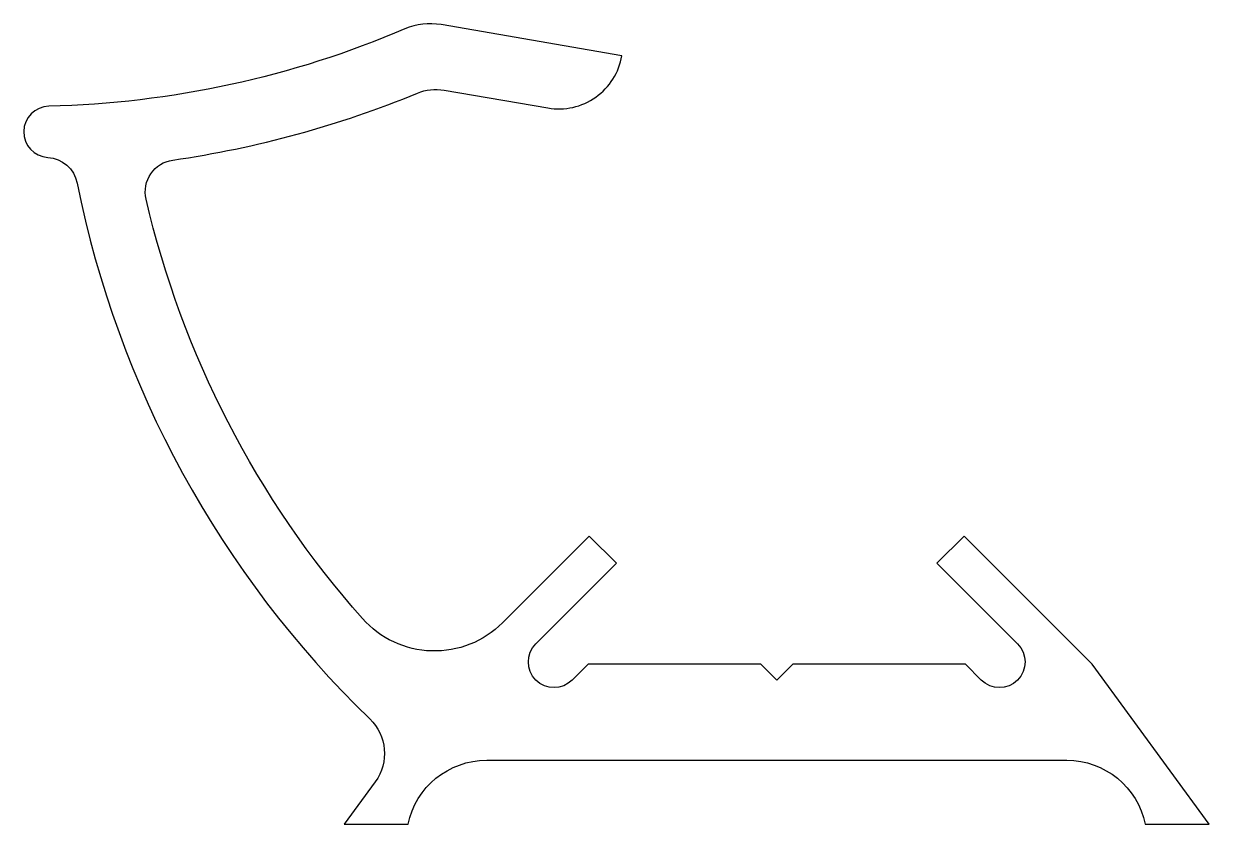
# Model space of a CAD drawing. Extents: x 240.5 to 277.5, y 246.3 to 271.3.
import ezdxf

# ---------------------------------------------------------------- set-up
doc = ezdxf.new("R2010")
doc.units = 0
doc.layers.add('ANA', color=220, linetype='CONTINUOUS')

msp = doc.modelspace()

# ---------------------------------------------------------------- linework, layer by layer
at = {"layer": 'ANA'}
msp.add_lwpolyline([(269.001, 254.469), (271.517, 251.953, -1), (270.385, 250.822), (269.89, 251.317), (264.501, 251.317), (264.001, 250.817), (263.501, 251.317), (258.112, 251.317), (257.617, 250.822, -1), (256.485, 251.953), (259.001, 254.469), (258.152, 255.317), (255.443, 252.607, -0.432254), (251.074, 252.741, -0.12475), (244.32, 265.843, -0.439209), (245.151, 267.059, 0.062132), (252.792, 269.151, -0.141373), (253.619, 269.243), (256.86, 268.685, 0.414214), (259.17, 270.317), (253.526, 271.288, 0.144788), (252.399, 271.156, -0.095674), (241.282, 268.739, 0.957458), (241.25, 267.141, -0.339639), (242.167, 266.34, 0.152375), (251.303, 249.611, -0.374428), (251.472, 247.647), (250.501, 246.317), (252.499, 246.317, -0.356394), (254.949, 248.317), (273.053, 248.317, -0.356394), (275.502, 246.317), (277.501, 246.317), (273.849, 251.317), (269.849, 255.317)], format="xyb", close=True, dxfattribs=at)

doc.saveas('drawing.dxf')
